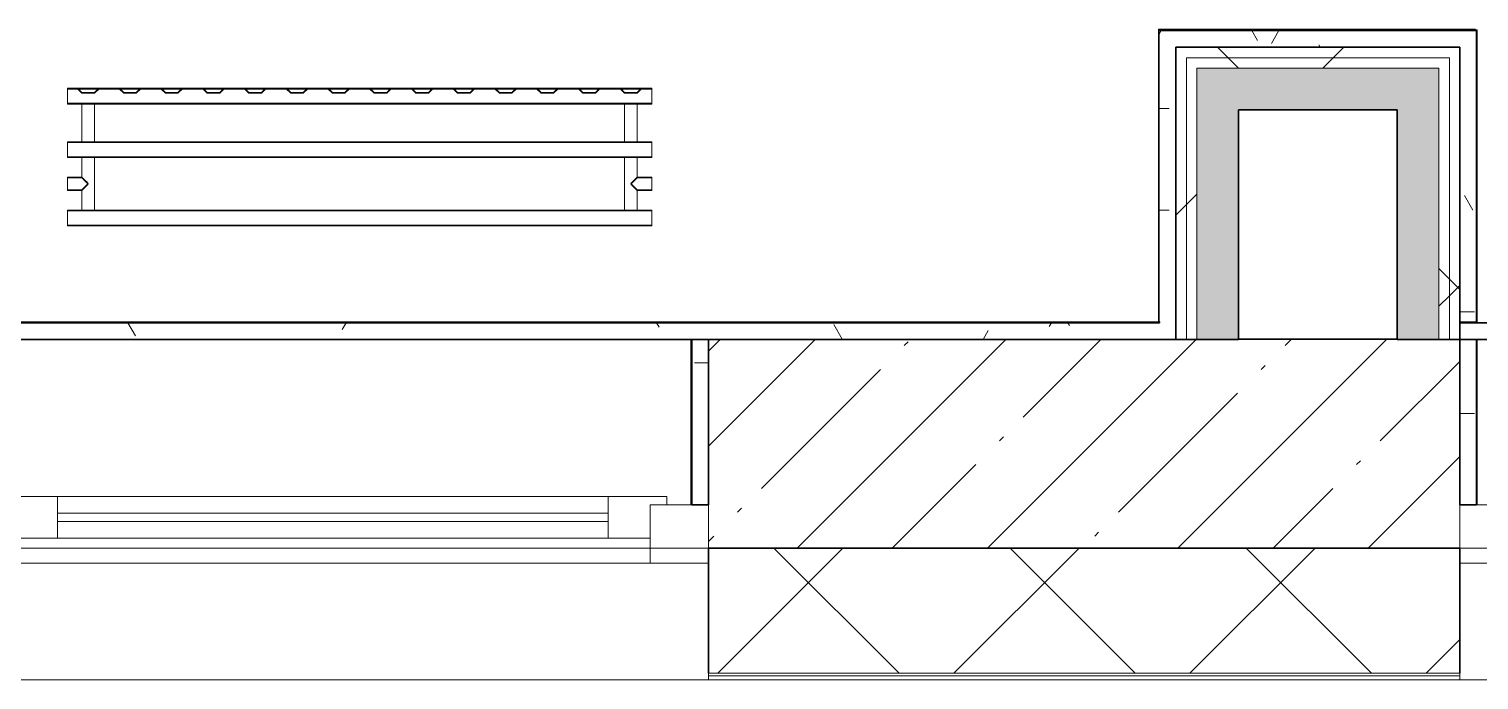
# Model space of a CAD drawing. Header units: millimetres. Extents: x 3914 to 443608, y -156176 to 78197.
# Drawn here: x 294380 to 296117, y -146236 to -145456 of the extents above; entities that cross this region are included whole.
import ezdxf

# ---------------------------------------------------------------- set-up
doc = ezdxf.new("R2010")
doc.units = ezdxf.units.MM
for name, color, linetype, lineweight in [('A-FLOR', 7, 'Continuous', 9), ('A-GLAZ', 7, 'Continuous', 9), ('A-GLAZ-1', 7, 'Continuous', 5), ('A-WALL', 7, 'Continuous', 5), ('A-WALL-1', 7, 'Continuous', 35), ('I-WALL', 7, 'Continuous', 5), ('S-COLS-1', 7, 'Continuous', 5)]:
    doc.layers.add(name, color=color, linetype=linetype, lineweight=lineweight)
doc.layers.add('A-WALL-FNSH-1', color=9, linetype='Continuous', lineweight=5, true_color=0x808080)
doc.layers.add('M-EQPM-1', color=7, linetype='Continuous', lineweight=9, true_color=0xb2b2b2)
pattern_1 = [(0, (174964.42, -145977.62), (243.84, 60.96), [20.117, -162.763, 20.117, -162.763, -975.36]), (0, (174964.42, -145977.62), (243.84, 60.96), [-365.76, 20.117, -345.643, 20.117, -162.763, -426.72]), (0, (174964.42, -145977.62), (243.84, 60.96), [-914.4, 20.117, -101.803, 20.117, -284.683]), (120, (175055.86, -145947.14), (-174.71291, 180.691634), [20.117, -162.763, 20.117, -162.763, -975.36]), (120, (175055.86, -145947.14), (-174.71291, 180.691634), [-365.76, 20.117, -345.643, 20.117, -162.763, -426.72]), (120, (175055.86, -145947.14), (-174.71291, 180.691634), [-914.4, 20.117, -101.803, 20.117, -284.683]), (240, (175086.34, -145825.22), (-69.12709, -241.651634), [20.117, -162.763, 20.117, -162.763, -975.36]), (240, (175086.34, -145825.22), (-69.12709, -241.651634), [-365.76, 20.117, -345.643, 20.117, -162.763, -426.72]), (240, (175086.34, -145825.22), (-69.12709, -241.651634), [-914.4, 20.117, -101.803, 20.117, -284.683])]
pattern_2 = [(45, (174964.42, -145977.62), (-212.132, 212.132), []), (135, (174964.42, -145977.62), (-212.132, -212.132), [])]

# ---------------------------------------------------------------- blocks, each defined once
blk = doc.blocks.new('radiator_prado_classic_z_tip_30_po exemplyaru - Classic Z Тип 30-300-V479-Объем проектирования 2 этажа')
at = {"layer": 'M-EQPM-1'}
for p, q in [((0, 228), (0, 210)), ((700, 228), (0, 228)), ((0, 210), (0, 228)), ((0, 228), (12.5, 228)), ((12.5, 228), (37.5, 228)), ((37.5, 228), (12.5, 228)), ((12.5, 228), (37.5, 228)), ((12.5, 228), (17.5, 223)), ((12.5, 228), (17.5, 223)), ((32.5, 223), (37.5, 228)), ((37.5, 228), (32.5, 223)), ((37.5, 228), (62.5, 228)), ((62.5, 228), (87.5, 228)), ((87.5, 228), (62.5, 228)), ((62.5, 228), (87.5, 228)), ((62.5, 228), (67.5, 223)), ((62.5, 228), (67.5, 223)), ((82.5, 223), (87.5, 228)), ((87.5, 228), (82.5, 223)), ((87.5, 228), (112.5, 228)), ((112.5, 228), (137.5, 228)), ((137.5, 228), (112.5, 228)), ((112.5, 228), (137.5, 228)), ((112.5, 228), (117.5, 223)), ((112.5, 228), (117.5, 223)), ((132.5, 223), (137.5, 228)), ((137.5, 228), (132.5, 223)), ((137.5, 228), (162.5, 228)), ((162.5, 228), (187.5, 228)), ((187.5, 228), (162.5, 228)), ((162.5, 228), (187.5, 228)), ((162.5, 228), (167.5, 223)), ((162.5, 228), (167.5, 223)), ((182.5, 223), (187.5, 228)), ((187.5, 228), (182.5, 223)), ((187.5, 228), (212.5, 228)), ((212.5, 228), (237.5, 228)), ((237.5, 228), (212.5, 228)), ((212.5, 228), (237.5, 228)), ((212.5, 228), (217.5, 223)), ((212.5, 228), (217.5, 223)), ((232.5, 223), (237.5, 228)), ((237.5, 228), (232.5, 223)), ((237.5, 228), (262.5, 228)), ((287.5, 228), (262.5, 228)), ((262.5, 228), (287.5, 228)), ((262.5, 228), (267.5, 223)), ((262.5, 228), (267.5, 223)), ((262.6, 228), (287.5, 228)), ((282.5, 223), (287.5, 228)), ((287.5, 228), (282.5, 223)), ((287.5, 228), (312.5, 228)), ((312.5, 228), (337.5, 228)), ((337.5, 228), (312.5, 228)), ((312.5, 228), (337.5, 228)), ((312.5, 228), (317.5, 223)), ((312.5, 228), (317.5, 223)), ((332.5, 223), (337.5, 228)), ((337.5, 228), (332.5, 223)), ((337.5, 228), (362.5, 228)), ((362.5, 228), (387.5, 228)), ((387.5, 228), (362.5, 228)), ((362.5, 228), (387.5, 228)), ((362.5, 228), (367.5, 223)), ((362.5, 228), (367.5, 223)), ((382.5, 223), (387.5, 228)), ((387.5, 228), (382.5, 223)), ((387.5, 228), (412.5, 228)), ((412.5, 228), (437.5, 228)), ((437.5, 228), (412.5, 228)), ((412.5, 228), (437.5, 228)), ((412.5, 228), (417.5, 223)), ((412.5, 228), (417.5, 223)), ((432.5, 223), (437.5, 228)), ((437.5, 228), (432.5, 223)), ((437.5, 228), (462.5, 228)), ((462.5, 228), (487.5, 228)), ((487.5, 228), (462.5, 228)), ((462.5, 228), (487.5, 228)), ((462.5, 228), (467.5, 223)), ((462.5, 228), (467.5, 223)), ((482.5, 223), (487.5, 228)), ((487.5, 228), (482.5, 223)), ((487.5, 228), (512.5, 228)), ((512.5, 228), (537.5, 228)), ((537.5, 228), (512.5, 228)), ((512.5, 228), (537.5, 228)), ((512.5, 228), (517.5, 223)), ((512.5, 228), (517.5, 223)), ((532.5, 223), (537.5, 228)), ((537.5, 228), (532.5, 223)), ((537.5, 228), (562.5, 228)), ((562.5, 228), (587.5, 228)), ((587.5, 228), (562.5, 228)), ((562.5, 228), (587.5, 228)), ((562.5, 228), (567.5, 223)), ((562.5, 228), (567.5, 223)), ((582.5, 223), (587.5, 228)), ((587.5, 228), (582.5, 223)), ((587.5, 228), (612.5, 228)), ((612.5, 228), (637.5, 228)), ((637.5, 228), (612.5, 228)), ((612.5, 228), (637.5, 228)), ((612.5, 228), (617.5, 223)), ((612.5, 228), (617.5, 223)), ((632.5, 223), (637.5, 228)), ((637.5, 228), (632.5, 223)), ((637.5, 228), (662.5, 228)), ((662.5, 228), (687.5, 228)), ((687.5, 228), (662.5, 228)), ((662.5, 228), (687.5, 228)), ((662.5, 228), (667.5, 223)), ((662.5, 228), (667.5, 223)), ((682.5, 223), (687.5, 228)), ((687.5, 228), (682.5, 223)), ((687.5, 228), (700, 228)), ((700, 210), (700, 228)), ((700, 228), (700, 210)), ((0, 210), (700, 210)), ((17.8, 210), (0, 210)), ((32.5, 223), (17.5, 223)), ((17.5, 223), (32.5, 223)), ((17.5, 210), (17.5, 164)), ((17.5, 210), (17.5, 164)), ((17.8, 210), (17.5, 210)), ((17.5, 210), (17.8, 210)), ((17.8, 210), (17.5, 210)), ((17.5, 210), (32.5, 210)), ((21.2, 210), (17.8, 210)), ((17.8, 210), (32.2, 210)), ((32.2, 210), (17.8, 210)), ((25, 210), (21.2, 210)), ((30.3, 210), (25, 210)), ((32.2, 210), (30.3, 210)), ((32.5, 210), (32.2, 210)), ((32.2, 210), (32.5, 210)), ((32.5, 210), (32.2, 210)), ((667.8, 210), (32.2, 210)), ((32.5, 164), (32.5, 210)), ((32.5, 164), (32.5, 210)), ((82.5, 223), (67.5, 223)), ((67.5, 223), (82.5, 223)), ((132.5, 223), (117.5, 223)), ((117.5, 223), (132.5, 223)), ((182.5, 223), (167.5, 223)), ((167.5, 223), (182.5, 223)), ((232.5, 223), (217.5, 223)), ((217.5, 223), (232.5, 223)), ((282.5, 223), (267.5, 223)), ((267.5, 223), (282.5, 223)), ((332.5, 223), (317.5, 223)), ((317.5, 223), (332.5, 223)), ((382.5, 223), (367.5, 223)), ((367.5, 223), (382.5, 223)), ((432.5, 223), (417.5, 223)), ((417.5, 223), (432.5, 223)), ((482.5, 223), (467.5, 223)), ((467.5, 223), (482.5, 223)), ((532.5, 223), (517.5, 223)), ((517.5, 223), (532.5, 223)), ((582.5, 223), (567.5, 223)), ((567.5, 223), (582.5, 223)), ((632.5, 223), (617.5, 223)), ((617.5, 223), (632.5, 223)), ((682.5, 223), (667.5, 223)), ((667.5, 223), (682.5, 223)), ((667.5, 210), (667.5, 164)), ((667.5, 210), (667.5, 164)), ((667.8, 210), (667.5, 210)), ((667.5, 210), (682.5, 210)), ((667.8, 210), (667.5, 210)), ((667.5, 210), (667.8, 210)), ((682.2, 210), (667.8, 210)), ((682.2, 210), (667.8, 210)), ((667.8, 210), (682.2, 210)), ((682.5, 210), (682.2, 210)), ((682.5, 210), (682.2, 210)), ((682.2, 210), (682.5, 210)), ((700, 210), (682.2, 210)), ((682.5, 164), (682.5, 210)), ((682.5, 164), (682.5, 210)), ((700, 164), (0, 164)), ((0, 164), (0, 146)), ((0, 146), (0, 164)), ((0, 164), (17.8, 164)), ((17.8, 164), (17.5, 164)), ((17.5, 164), (17.8, 164)), ((17.8, 164), (17.5, 164)), ((17.5, 164), (32.5, 164)), ((26.9, 164), (17.8, 164)), ((17.8, 164), (32.2, 164)), ((32.2, 164), (17.8, 164)), ((32.2, 164), (26.9, 164)), ((32.5, 164), (32.2, 164)), ((32.2, 164), (32.5, 164)), ((32.5, 164), (32.2, 164)), ((32.2, 164), (667.8, 164)), ((667.8, 164), (667.5, 164)), ((667.5, 164), (682.5, 164)), ((667.8, 164), (667.5, 164)), ((667.5, 164), (667.8, 164)), ((682.2, 164), (667.8, 164)), ((682.2, 164), (667.8, 164)), ((667.8, 164), (682.2, 164)), ((682.5, 164), (682.2, 164)), ((682.5, 164), (682.2, 164)), ((682.2, 164), (682.5, 164)), ((682.2, 164), (700, 164)), ((700, 146), (700, 164)), ((700, 164), (700, 146)), ((0, 146), (700, 146)), ((18.5, 146), (0, 146)), ((17.5, 146), (17.5, 121.5)), ((17.5, 146), (17.5, 121.5)), ((17.5, 146), (18.5, 146)), ((18.5, 146), (17.5, 146)), ((17.5, 146), (18.5, 146)), ((32.5, 146), (17.5, 146)), ((18.5, 146), (32.2, 146)), ((32.2, 146), (18.5, 146)), ((18.5, 146), (32.2, 146)), ((32.2, 146), (32.5, 146)), ((32.5, 146), (32.2, 146)), ((32.2, 146), (32.5, 146)), ((667.8, 146), (32.2, 146)), ((32.5, 82), (32.5, 146)), ((32.5, 82), (32.5, 146)), ((667.5, 146), (667.5, 82)), ((667.5, 146), (667.5, 82)), ((667.5, 146), (667.8, 146)), ((682.5, 146), (667.5, 146)), ((667.5, 146), (667.8, 146)), ((667.8, 146), (667.5, 146)), ((667.8, 146), (681.5, 146)), ((667.8, 146), (681.5, 146)), ((676.9, 146), (667.8, 146)), ((678.7, 146), (676.9, 146)), ((680.3, 146), (678.7, 146)), ((681.5, 146), (680.3, 146)), ((681.5, 146), (682.5, 146)), ((681.5, 146), (682.5, 146)), ((682.5, 146), (681.5, 146)), ((700, 146), (681.5, 146)), ((682.5, 121.5), (682.5, 146)), ((682.5, 121.5), (682.5, 146)), ((17.5, 121.5), (0, 121.5)), ((17.5, 121.5), (0, 121.5)), ((0, 121.5), (0, 120.5)), ((0, 106.5), (0, 121.5)), ((0, 120.5), (0, 107.5)), ((0, 120.5), (0, 119.3)), ((0, 114), (0, 120.5)), ((0, 120.5), (0, 120.5)), ((0, 119.3), (0, 117.8)), ((0, 117.8), (0, 114)), ((0, 114), (0, 110.3)), ((0, 107.5), (0, 114)), ((0, 110.3), (0, 108.7)), ((0, 108.7), (0, 107.5)), ((0, 107.5), (0, 106.5)), ((0, 107.5), (0, 107.5)), ((0, 106.5), (17.5, 106.5)), ((0, 106.5), (17.5, 106.5)), ((17.5, 106.5), (17.5, 82)), ((17.5, 106.5), (17.5, 82)), ((700, 121.5), (682.5, 121.5)), ((700, 121.5), (682.5, 121.5)), ((682.5, 82), (682.5, 106.5)), ((682.5, 106.5), (700, 106.5)), ((682.5, 82), (682.5, 106.5)), ((682.5, 106.5), (700, 106.5)), ((700, 121.5), (700, 106.5)), ((700, 120.5), (700, 121.5)), ((700, 121.5), (700, 120.5)), ((700, 120.5), (700, 121.5)), ((700, 107.5), (700, 120.5)), ((700, 120.5), (700, 107.5)), ((700, 117.8), (700, 120.5)), ((700, 114), (700, 117.8)), ((700, 107.5), (700, 114)), ((700, 106.5), (700, 107.5)), ((700, 107.5), (700, 106.5)), ((700, 106.5), (700, 107.5)), ((700, 82), (0, 82)), ((0, 82), (0, 64)), ((0, 64), (0, 82)), ((0, 82), (18.5, 82)), ((18.5, 82), (17.5, 82)), ((17.5, 82), (18.5, 82)), ((18.5, 82), (17.5, 82)), ((17.5, 82), (32.5, 82)), ((32.2, 82), (18.5, 82)), ((18.5, 82), (32.2, 82)), ((32.2, 82), (18.5, 82)), ((32.5, 82), (32.2, 82)), ((32.2, 82), (32.5, 82)), ((32.5, 82), (32.2, 82)), ((32.2, 82), (667.8, 82)), ((667.8, 82), (667.5, 82)), ((667.5, 82), (682.5, 82)), ((667.8, 82), (667.5, 82)), ((667.5, 82), (667.8, 82)), ((681.5, 82), (667.8, 82)), ((669.7, 82), (667.8, 82)), ((667.8, 82), (678.7, 82)), ((673.1, 82), (669.7, 82)), ((681.5, 82), (673.1, 82)), ((678.7, 82), (680.3, 82)), ((680.3, 82), (681.5, 82)), ((682.5, 82), (681.5, 82)), ((682.5, 82), (681.5, 82)), ((681.5, 82), (682.5, 82)), ((681.5, 82), (700, 82)), ((700, 64), (700, 82)), ((700, 82), (700, 64)), ((700, 64), (0, 64)), ((0, 64), (700, 64))]:
    blk.add_line(p, q, dxfattribs=at)
for points, knots in [([(18.5, 120.5), (18.4, 120.6), (18.3, 120.7), (18.1, 120.9), (17.9, 121.1), (17.8, 121.2), (17.7, 121.3), (17.5, 121.5), (17.5, 121.5), (17.5, 121.5)], [0.7142857, 0.7142857, 0.7142857, 0.7142857, 0.75, 0.7857143, 0.8214286, 0.8571429, 0.8928571, 0.9285714, 1, 1, 1, 1]), ([(17.5, 121.5), (17.5, 121.5), (17.5, 121.5), (17.7, 121.3), (17.8, 121.2), (17.9, 121.1), (18.1, 120.9), (18.3, 120.7), (18.4, 120.6), (18.5, 120.5)], [0, 0, 0, 0, 0.0714286, 0.1071429, 0.1428571, 0.1785714, 0.2142857, 0.25, 0.2857143, 0.2857143, 0.2857143, 0.2857143]), ([(17.5, 121.5), (17.5, 121.5), (17.5, 121.5), (17.7, 121.3), (17.8, 121.2), (17.9, 121.1), (18.1, 120.9), (18.3, 120.7), (18.4, 120.6), (18.5, 120.5)], [0, 0, 0, 0, 0.0714286, 0.1071429, 0.1428571, 0.1785714, 0.2142857, 0.25, 0.2857143, 0.2857143, 0.2857143, 0.2857143]), ([(25, 114), (24.5, 114.5), (23.6, 115.4), (22.4, 116.6), (21.6, 117.4), (21.1, 117.9), (20.8, 118.2), (20.5, 118.5), (20.2, 118.8), (19.8, 119.1), (19.6, 119.4), (19.3, 119.7), (19, 120), (18.7, 120.3), (18.5, 120.5), (18.3, 120.7), (18.1, 120.9), (17.9, 121.1), (17.8, 121.2), (17.7, 121.3), (17.5, 121.5), (17.5, 121.5), (17.5, 121.5)], [0, 0, 0, 0, 0.142857, 0.285714, 0.357143, 0.392857, 0.428571, 0.464286, 0.5, 0.535714, 0.571429, 0.607143, 0.642857, 0.678571, 0.714286, 0.75, 0.785714, 0.821429, 0.857143, 0.892857, 0.928571, 1, 1, 1, 1]), ([(17.5, 106.5), (17.5, 106.5), (17.5, 106.5), (17.7, 106.7), (17.8, 106.8), (17.9, 106.9), (18.1, 107.1), (18.3, 107.3), (18.5, 107.5), (18.7, 107.7), (19, 108), (19.3, 108.3), (19.6, 108.6), (19.8, 108.9), (20.3, 109.3), (20.7, 109.7), (21.1, 110.1), (21.6, 110.6), (22.4, 111.4), (23.6, 112.6), (24.5, 113.5), (25, 114)], [0, 0, 0, 0, 0.071429, 0.107143, 0.142857, 0.178571, 0.214286, 0.25, 0.285714, 0.321429, 0.357143, 0.392857, 0.428571, 0.464286, 0.5, 0.571429, 0.607143, 0.642857, 0.714286, 0.857143, 1, 1, 1, 1]), ([(17.5, 106.5), (17.5, 106.5), (17.5, 106.5), (17.7, 106.7), (17.8, 106.8), (17.9, 106.9), (18.1, 107.1), (18.3, 107.3), (18.4, 107.4), (18.5, 107.5)], [0, 0, 0, 0, 0.0714286, 0.1071429, 0.1428571, 0.1785714, 0.2142857, 0.25, 0.2857143, 0.2857143, 0.2857143, 0.2857143]), ([(18.5, 107.5), (18.4, 107.4), (18.3, 107.3), (18.1, 107.1), (17.9, 106.9), (17.8, 106.8), (17.7, 106.7), (17.5, 106.5), (17.5, 106.5), (17.5, 106.5)], [0.7142857, 0.7142857, 0.7142857, 0.7142857, 0.75, 0.7857143, 0.8214286, 0.8571429, 0.8928571, 0.9285714, 1, 1, 1, 1]), ([(18.5, 107.5), (18.4, 107.4), (18.3, 107.3), (18.1, 107.1), (17.9, 106.9), (17.8, 106.8), (17.7, 106.7), (17.5, 106.5), (17.5, 106.5), (17.5, 106.5)], [0.7142857, 0.7142857, 0.7142857, 0.7142857, 0.75, 0.7857143, 0.8214286, 0.8571429, 0.8928571, 0.9285714, 1, 1, 1, 1]), ([(22.1, 116.9), (21.9, 117.1), (21.6, 117.4), (21.1, 117.9), (20.8, 118.2), (20.5, 118.5), (20.2, 118.8), (19.9, 119.2), (19.7, 119.3), (19.6, 119.4)], [0.2857143, 0.2857143, 0.2857143, 0.2857143, 0.3571429, 0.3928571, 0.4285714, 0.4642857, 0.5, 0.5357143, 0.5714286, 0.5714286, 0.5714286, 0.5714286]), ([(19.6, 119.4), (19.7, 119.3), (19.9, 119.2), (20.3, 118.7), (20.7, 118.3), (21.1, 117.9), (21.6, 117.4), (21.9, 117.1), (22.1, 116.9)], [0.4285714, 0.4285714, 0.4285714, 0.4285714, 0.4642857, 0.5, 0.5714286, 0.6071429, 0.6428571, 0.7142857, 0.7142857, 0.7142857, 0.7142857]), ([(19.6, 119.4), (19.7, 119.3), (19.8, 119.1), (20.3, 118.7), (20.7, 118.3), (21.1, 117.9), (21.6, 117.4), (21.9, 117.1), (22.1, 116.9)], [0.4285714, 0.4285714, 0.4285714, 0.4285714, 0.4642857, 0.5, 0.5714286, 0.6071429, 0.6428571, 0.7142857, 0.7142857, 0.7142857, 0.7142857]), ([(19.6, 108.6), (19.7, 108.7), (19.9, 108.8), (20.3, 109.3), (20.7, 109.7), (21.1, 110.1), (21.6, 110.6), (21.9, 110.9), (22.1, 111.1)], [0.4285714, 0.4285714, 0.4285714, 0.4285714, 0.4642857, 0.5, 0.5714286, 0.6071429, 0.6428571, 0.7142857, 0.7142857, 0.7142857, 0.7142857]), ([(22.1, 111.1), (21.9, 110.9), (21.6, 110.6), (21.1, 110.1), (20.8, 109.8), (20.5, 109.5), (20.2, 109.2), (19.9, 108.8), (19.7, 108.7), (19.6, 108.6)], [0.2857143, 0.2857143, 0.2857143, 0.2857143, 0.3571429, 0.3928571, 0.4285714, 0.4642857, 0.5, 0.5357143, 0.5714286, 0.5714286, 0.5714286, 0.5714286]), ([(22.1, 111.1), (21.9, 110.9), (21.6, 110.6), (21.1, 110.1), (20.8, 109.8), (20.5, 109.5), (20.2, 109.2), (19.8, 108.9), (19.7, 108.7), (19.6, 108.6)], [0.2857143, 0.2857143, 0.2857143, 0.2857143, 0.3571429, 0.3928571, 0.4285714, 0.4642857, 0.5, 0.5357143, 0.5714286, 0.5714286, 0.5714286, 0.5714286]), ([(675, 114), (675.5, 114.5), (676.4, 115.4), (677.6, 116.6), (678.4, 117.4), (678.9, 117.9), (679.2, 118.2), (679.5, 118.5), (679.8, 118.8), (680.1, 119.2), (680.4, 119.4), (680.7, 119.7), (681, 120), (681.3, 120.3), (681.5, 120.5), (681.7, 120.7), (681.9, 120.9), (682.1, 121.1), (682.2, 121.2), (682.3, 121.3), (682.5, 121.5), (682.5, 121.5), (682.5, 121.5)], [0, 0, 0, 0, 0.142857, 0.285714, 0.357143, 0.392857, 0.428571, 0.464286, 0.5, 0.535714, 0.571429, 0.607143, 0.642857, 0.678571, 0.714286, 0.75, 0.785714, 0.821429, 0.857143, 0.892857, 0.928571, 1, 1, 1, 1]), ([(682.5, 106.5), (682.5, 106.5), (682.5, 106.5), (682.3, 106.7), (682.2, 106.8), (682.1, 106.9), (681.9, 107.1), (681.7, 107.3), (681.5, 107.5), (681.3, 107.7), (681, 108), (680.7, 108.3), (680.4, 108.6), (680.1, 108.8), (679.7, 109.3), (679.3, 109.7), (678.9, 110.1), (678.4, 110.6), (677.6, 111.4), (676.4, 112.6), (675.5, 113.5), (675, 114)], [0, 0, 0, 0, 0.071429, 0.107143, 0.142857, 0.178571, 0.214286, 0.25, 0.285714, 0.321429, 0.357143, 0.392857, 0.428571, 0.464286, 0.5, 0.571429, 0.607143, 0.642857, 0.714286, 0.857143, 1, 1, 1, 1]), ([(680.4, 119.4), (680.3, 119.3), (680.1, 119.2), (679.7, 118.7), (679.3, 118.3), (678.9, 117.9), (678.4, 117.4), (678.1, 117.1), (677.9, 116.9)], [0.4285714, 0.4285714, 0.4285714, 0.4285714, 0.4642857, 0.5, 0.5714286, 0.6071429, 0.6428571, 0.7142857, 0.7142857, 0.7142857, 0.7142857]), ([(680.4, 119.4), (680.3, 119.3), (680.1, 119.2), (679.7, 118.7), (679.3, 118.3), (678.9, 117.9), (678.4, 117.4), (678.1, 117.1), (677.9, 116.9)], [0.4285714, 0.4285714, 0.4285714, 0.4285714, 0.4642857, 0.5, 0.5714286, 0.6071429, 0.6428571, 0.7142857, 0.7142857, 0.7142857, 0.7142857]), ([(677.9, 116.9), (678.1, 117.1), (678.4, 117.4), (678.9, 117.9), (679.2, 118.2), (679.5, 118.5), (679.8, 118.8), (680.1, 119.2), (680.3, 119.3), (680.4, 119.4)], [0.2857143, 0.2857143, 0.2857143, 0.2857143, 0.3571429, 0.3928571, 0.4285714, 0.4642857, 0.5, 0.5357143, 0.5714286, 0.5714286, 0.5714286, 0.5714286]), ([(677.9, 111.1), (678.1, 110.9), (678.4, 110.6), (678.9, 110.1), (679.2, 109.8), (679.5, 109.5), (679.8, 109.2), (680.1, 108.8), (680.3, 108.7), (680.4, 108.6)], [0.2857143, 0.2857143, 0.2857143, 0.2857143, 0.3571429, 0.3928571, 0.4285714, 0.4642857, 0.5, 0.5357143, 0.5714286, 0.5714286, 0.5714286, 0.5714286]), ([(677.9, 111.1), (678.1, 110.9), (678.4, 110.6), (678.9, 110.1), (679.1, 109.9), (679.2, 109.8)], [0.2857143, 0.2857143, 0.2857143, 0.2857143, 0.3571429, 0.3928571, 0.4285714, 0.4285714, 0.4285714, 0.4285714]), ([(680.4, 108.6), (680.3, 108.7), (680.1, 108.8), (679.7, 109.3), (679.3, 109.7), (678.9, 110.1), (678.4, 110.6), (678.1, 110.9), (677.9, 111.1)], [0.4285714, 0.4285714, 0.4285714, 0.4285714, 0.4642857, 0.5, 0.5714286, 0.6071429, 0.6428571, 0.7142857, 0.7142857, 0.7142857, 0.7142857]), ([(682.5, 121.5), (682.5, 121.5), (682.5, 121.5), (682.3, 121.3), (682.2, 121.2), (682.1, 121.1), (681.9, 120.9), (681.7, 120.7), (681.6, 120.6), (681.5, 120.5)], [0, 0, 0, 0, 0.0714286, 0.1071429, 0.1428571, 0.1785714, 0.2142857, 0.25, 0.2857143, 0.2857143, 0.2857143, 0.2857143]), ([(682.5, 121.5), (682.5, 121.5), (682.5, 121.5), (682.3, 121.3), (682.2, 121.2), (682.1, 121.1), (681.9, 120.9), (681.7, 120.7), (681.6, 120.6), (681.5, 120.5)], [0, 0, 0, 0, 0.0714286, 0.1071429, 0.1428571, 0.1785714, 0.2142857, 0.25, 0.2857143, 0.2857143, 0.2857143, 0.2857143]), ([(681.5, 120.5), (681.6, 120.6), (681.7, 120.7), (681.9, 120.9), (682.1, 121.1), (682.2, 121.2), (682.3, 121.3), (682.5, 121.5), (682.5, 121.5), (682.5, 121.5)], [0.7142857, 0.7142857, 0.7142857, 0.7142857, 0.75, 0.7857143, 0.8214286, 0.8571429, 0.8928571, 0.9285714, 1, 1, 1, 1]), ([(681.5, 107.5), (681.6, 107.4), (681.7, 107.3), (681.9, 107.1), (682.1, 106.9), (682.2, 106.8), (682.3, 106.7), (682.5, 106.5), (682.5, 106.5), (682.5, 106.5)], [0.7142857, 0.7142857, 0.7142857, 0.7142857, 0.75, 0.7857143, 0.8214286, 0.8571429, 0.8928571, 0.9285714, 1, 1, 1, 1]), ([(681.5, 107.5), (681.6, 107.4), (681.7, 107.3), (681.9, 107.1), (682.1, 106.9), (682.2, 106.8), (682.3, 106.7), (682.5, 106.5), (682.5, 106.5), (682.5, 106.5)], [0.7142857, 0.7142857, 0.7142857, 0.7142857, 0.75, 0.7857143, 0.8214286, 0.8571429, 0.8928571, 0.9285714, 1, 1, 1, 1]), ([(682.5, 106.5), (682.5, 106.5), (682.5, 106.5), (682.3, 106.7), (682.2, 106.8), (682.1, 106.9), (681.9, 107.1), (681.7, 107.3), (681.6, 107.4), (681.5, 107.5)], [0, 0, 0, 0, 0.0714286, 0.1071429, 0.1428571, 0.1785714, 0.2142857, 0.25, 0.2857143, 0.2857143, 0.2857143, 0.2857143])]:
    blk.add_open_spline(points, degree=3, knots=knots, dxfattribs=at)
for points in [[(19.6, 119.4), (19.5, 119.5), (19.3, 119.7), (19, 120), (18.7, 120.3), (18.6, 120.4), (18.5, 120.5)], [(18.5, 120.5), (18.6, 120.4), (18.7, 120.3), (19, 120), (19.3, 119.7), (19.5, 119.5), (19.6, 119.4)], [(18.5, 120.5), (18.6, 120.4), (18.7, 120.3), (19, 120), (19.3, 119.7), (19.5, 119.5), (19.6, 119.4)], [(18.5, 107.5), (18.6, 107.6), (18.7, 107.7), (19, 108), (19.3, 108.3), (19.5, 108.5), (19.6, 108.6)], [(19.6, 108.6), (19.5, 108.5), (19.3, 108.3), (19, 108), (18.7, 107.7), (18.6, 107.6), (18.5, 107.5)], [(19.6, 108.6), (19.5, 108.5), (19.3, 108.3), (19, 108), (18.7, 107.7), (18.6, 107.6), (18.5, 107.5)], [(25, 114), (24.5, 114.5), (23.6, 115.4), (22.6, 116.4), (22.1, 116.9)], [(22.1, 116.9), (22.6, 116.4), (23.6, 115.4), (24.5, 114.5), (25, 114)], [(22.1, 116.9), (22.6, 116.4), (23.6, 115.4), (24.5, 114.5), (25, 114)], [(22.1, 111.1), (22.6, 111.6), (23.6, 112.6), (24.5, 113.5), (25, 114)], [(25, 114), (24.5, 113.5), (23.6, 112.6), (22.6, 111.6), (22.1, 111.1)], [(25, 114), (24.5, 113.5), (23.6, 112.6), (22.6, 111.6), (22.1, 111.1)], [(677.9, 116.9), (677.4, 116.4), (676.4, 115.4), (675.5, 114.5), (675, 114)], [(675, 114), (675.5, 114.5), (676.4, 115.4), (677.4, 116.4), (677.9, 116.9)], [(676.4, 115.4), (676, 115), (675.5, 114.5), (675, 114)], [(675, 114), (675.5, 113.5), (676.4, 112.6), (677.4, 111.6), (677.9, 111.1)], [(675, 114), (675.5, 113.5), (676, 113), (676.4, 112.6)], [(677.9, 111.1), (677.4, 111.6), (676.4, 112.6), (675.5, 113.5), (675, 114)], [(677.9, 116.9), (677.4, 116.4), (676.9, 115.9), (676.4, 115.4)], [(676.4, 112.6), (676.9, 112.1), (677.4, 111.6), (677.9, 111.1)], [(679.2, 109.8), (679.3, 109.7), (679.5, 109.5), (679.8, 109.2), (680.1, 108.8), (680.3, 108.7), (680.4, 108.6)], [(681.5, 120.5), (681.4, 120.4), (681.3, 120.3), (681, 120), (680.7, 119.7), (680.5, 119.5), (680.4, 119.4)], [(681.5, 120.5), (681.4, 120.4), (681.3, 120.3), (681, 120), (680.7, 119.7), (680.5, 119.5), (680.4, 119.4)], [(680.4, 119.4), (680.5, 119.5), (680.7, 119.7), (681, 120), (681.3, 120.3), (681.4, 120.4), (681.5, 120.5)], [(680.4, 108.6), (680.5, 108.5), (680.7, 108.3), (681, 108), (681.3, 107.7), (681.4, 107.6), (681.5, 107.5)], [(680.4, 108.6), (680.5, 108.5), (680.7, 108.3), (681, 108), (681.3, 107.7), (681.4, 107.6), (681.5, 107.5)], [(681.5, 107.5), (681.4, 107.6), (681.3, 107.7), (681, 108), (680.7, 108.3), (680.5, 108.5), (680.4, 108.6)]]:
    blk.add_open_spline(points, degree=3, dxfattribs=at)
blk = doc.blocks.new('120_Окно_СКБ_1Ст - 120_Окно_СКБ_1Ст 900х2500_h_ с форточкой-22876038-Объем проектирования 2 этажа')
at = {"layer": 'A-GLAZ'}
for p, q in [((-450, -127), (-450, -57)), ((-450, -57), (-380, -57)), ((-380, -57), (-380, -127)), ((380, -127), (380, -57)), ((380, -57), (450, -57)), ((450, -57), (450, -127)), ((380, -87), (-380, -87)), ((-380, -87), (-380, -127)), ((-330, -137), (-330, -87)), ((330, -137), (330, -87)), ((380, -127), (380, -87)), ((-380, -127), (-450, -127)), ((-380, -127), (-400, -127)), ((-400, -127), (-400, -137)), ((-400, -137), (400, -137)), ((400, -137), (-400, -137)), ((450, -127), (380, -127)), ((400, -127), (380, -127)), ((400, -137), (400, -127))]:
    blk.add_line(p, q, dxfattribs=at)
at = {"layer": 'A-GLAZ-1'}
for p, q in [((450, -57), (-450, -57)), ((-330, -107), (330, -107)), ((330, -117), (-330, -117)), ((-430, -127), (-400, -127)), ((400, -127), (430, -127))]:
    blk.add_line(p, q, dxfattribs=at)
blk = doc.blocks.new('120_Окно_СКБ_1Ст - 120_Окно_СКБ_1Ст 900х2500_h_ с форточкой-V346-Объем проектирования 2 этажа')
at = {"layer": 'A-GLAZ'}
for p, q in [((-450, -127), (-450, -57)), ((-450, -57), (-380, -57)), ((-380, -57), (-380, -127)), ((380, -127), (380, -57)), ((380, -57), (450, -57)), ((450, -57), (450, -127)), ((380, -87), (-380, -87)), ((-380, -87), (-380, -127)), ((-330, -137), (-330, -87)), ((330, -137), (330, -87)), ((380, -127), (380, -87)), ((-380, -127), (-450, -127)), ((-380, -127), (-400, -127)), ((-400, -127), (-400, -137)), ((-400, -137), (400, -137)), ((400, -137), (-400, -137)), ((450, -127), (380, -127)), ((400, -127), (380, -127)), ((400, -137), (400, -127))]:
    blk.add_line(p, q, dxfattribs=at)
at = {"layer": 'A-GLAZ-1'}
for p, q in [((450, -57), (-450, -57)), ((-330, -107), (330, -107)), ((330, -117), (-330, -117)), ((-430, -127), (-400, -127)), ((400, -127), (430, -127))]:
    blk.add_line(p, q, dxfattribs=at)

msp = doc.modelspace()

# ---------------------------------------------------------------- hatches: boundary and pattern name
at = {"layer": 'A-WALL'}
h = msp.add_hatch(dxfattribs=at)
h.set_pattern_fill('FP_24', color=256, style=0, pattern_type=2)
h.set_pattern_definition([(45, (174964.42, -145977.62), (-141.42136, 141.42136), []), (135, (174964.42, -145977.62), (-141.42136, -141.42136), [])])
h.paths.add_polyline_path([(300041.5, -146227.6), (300044.4, -146227.6), (300044.4, -146077.6), (298694.4, -146077.6), (298694.4, -146227.6), (299896.7, -146227.6)])
h.paths.add_polyline_path([(296094.4, -146227.6), (296094.4, -146077.6), (295194.4, -146077.6), (295194.4, -146227.6), (295974.4, -146227.6)])
h.paths.add_polyline_path([(296994.4, -146227.6), (297794.4, -146227.6), (297794.4, -146077.6), (296994.4, -146077.6)])
h.paths.add_polyline_path([(294294.4, -146227.6), (294294.4, -146077.6), (292894.4, -146077.6), (292894.4, -146227.6), (294122.4, -146227.6)])
h.paths.add_polyline_path([(288394.4, -146227.6), (288644.4, -146227.6), (288644.4, -146077.6), (287494.4, -146077.6), (287494.4, -146227.6), (287823.1, -146227.6)])
h.paths.add_polyline_path([(289544.4, -146227.6), (290594.4, -146227.6), (290594.4, -146077.6), (289544.4, -146077.6)])
h.paths.add_polyline_path([(282763.9, -146227.6), (282994.4, -146227.6), (282994.4, -146077.6), (282094.4, -146077.6), (282094.4, -146227.6)])
h.paths.add_polyline_path([(283894.4, -146227.6), (285194.4, -146227.6), (285194.4, -146077.6), (283894.4, -146077.6)])
h.paths.add_polyline_path([(279794.4, -146227.6), (279794.4, -146077.6), (278744.4, -146077.6), (278744.4, -146227.6), (279150.3, -146227.6)])
h.paths.add_polyline_path([(277844.4, -146227.6), (277844.4, -146077.6), (275794.4, -146077.6), (275794.4, -146227.6), (277704.8, -146227.6)])
h.paths.add_polyline_path([(274813.8, -146227.6), (274894.4, -146227.6), (274894.4, -146077.6), (270644.4, -146077.6), (270644.4, -146227.6), (274091.1, -146227.6)])
h.paths.add_polyline_path([(269032, -146227.6), (269744.4, -146227.6), (269744.4, -146077.6), (268594.4, -146077.6), (268594.4, -146227.6)])
h.paths.add_polyline_path([(267694.4, -146227.6), (267694.4, -146077.6), (266894.4, -146077.6), (266894.4, -146227.6), (267586.5, -146227.6)])
h.paths.add_polyline_path([(265994.4, -146227.6), (265994.4, -146077.6), (264174.4, -146077.6), (264174.4, -146227.6), (265418.3, -146227.6)])
at = {"layer": 'I-WALL'}
h = msp.add_hatch(dxfattribs=at)
h.set_pattern_fill('FP_191', color=256, style=0, pattern_type=2)
h.set_pattern_definition(pattern_1)
h.paths.add_polyline_path([(295734.4, -145807.6), (295754.4, -145807.6), (295754.4, -145457.6), (295734.4, -145457.6), (295734.4, -145477.6)])
h = msp.add_hatch(dxfattribs=at)
h.set_pattern_fill('FP_191', color=256, style=0, pattern_type=2)
h.set_pattern_definition(pattern_1)
h.paths.add_polyline_path([(295754.4, -145477.6), (296114.4, -145477.6), (296113.4, -145457.6), (295754.4, -145457.6)])
h = msp.add_hatch(dxfattribs=at)
h.set_pattern_fill('FP_192', color=256, style=0, pattern_type=2)
h.set_pattern_definition(pattern_2)
h.paths.add_polyline_path([(296019.4, -145490.1), (296081.9, -145490.1), (296081.9, -145477.6), (295754.4, -145477.6), (295754.4, -145490.1), (295829.4, -145490.1)])
h = msp.add_hatch(dxfattribs=at)
h.set_pattern_fill('FP_192', color=256, style=0, pattern_type=2)
h.set_pattern_definition(pattern_2)
h.paths.add_polyline_path([(295754.4, -145827.6), (295766.9, -145827.6), (295766.9, -145490.1), (295754.4, -145490.7), (295754.4, -145807.6)])
h = msp.add_hatch(dxfattribs=at)
h.set_pattern_fill('FP_192', color=256, style=0, pattern_type=2)
h.set_pattern_definition(pattern_2)
h.paths.add_polyline_path([(296019.4, -145502.6), (296069.4, -145502.6), (296068.9, -145490.1), (295766.9, -145490.1), (295766.9, -145502.6), (295829.4, -145502.6)])
h = msp.add_hatch(dxfattribs=at)
h.set_pattern_fill('FP_192', color=256, style=0, pattern_type=2)
h.set_pattern_definition(pattern_2)
h.paths.add_polyline_path([(296081.9, -145827.6), (296081.9, -145490.1), (296069.4, -145490.1), (296069.4, -145827.6)])
h = msp.add_hatch(dxfattribs=at)
h.set_pattern_fill('FP_192', color=256, style=0, pattern_type=2)
h.set_pattern_definition(pattern_2)
h.paths.add_polyline_path([(296094.4, -145827.6), (296094.4, -145477.6), (296081.9, -145477.6), (296081.9, -145827.6)])
h = msp.add_hatch(dxfattribs=at)
h.set_pattern_fill('FP_191', color=256, style=0, pattern_type=2)
h.set_pattern_definition(pattern_1)
h.paths.add_polyline_path([(296114.4, -145807.1), (296113.4, -145477.6), (296094.4, -145477.6), (296094.4, -145807.1), (296113.4, -145807.1)])
h = msp.add_hatch(dxfattribs=at)
h.set_pattern_fill('FP_192', color=256, style=0, pattern_type=2)
h.set_pattern_definition(pattern_2)
h.paths.add_polyline_path([(295773.1, -145827.6), (295779.4, -145827.6), (295779.4, -145502.6), (295766.9, -145502.6), (295766.9, -145827.6)])
for points in [[(295779.4, -145552.6), (296019.4, -145552.6), (296019.4, -145502.6), (295779.4, -145502.6)], [(296019.4, -145827.6), (296069.4, -145827.6), (296069.4, -145502.6), (296019.4, -145502.6), (296019.4, -145807.6)], [(295829.4, -145827.6), (295829.4, -145552.6), (295779.4, -145552.6), (295779.4, -145827.6)]]:
    msp.add_hatch(color=256, dxfattribs=at).paths.add_polyline_path(points)
h = msp.add_hatch(dxfattribs=at)
h.set_pattern_fill('FP_191', color=256, style=0, pattern_type=2)
h.set_pattern_definition(pattern_1)
h.paths.add_polyline_path([(295411.8, -145827.6), (295754.4, -145827.6), (295754.4, -145807.6), (294254.4, -145807.6), (294254.4, -145827.6), (295194.4, -145827.6)])
h = msp.add_hatch(dxfattribs=at)
h.set_pattern_fill('FP_191', color=256, style=0, pattern_type=2)
h.set_pattern_definition(pattern_1)
h.paths.add_polyline_path([(296094.4, -145827.6), (299794.4, -145827.6), (299793.6, -145807.6), (296094.4, -145807.6)])
h = msp.add_hatch(dxfattribs=at)
h.set_pattern_fill('FP_191', color=256, style=0, pattern_type=2)
h.set_pattern_definition(pattern_1)
h.paths.add_polyline_path([(295174.4, -146025.6), (295194.4, -146025.6), (295194.4, -145827.6), (295174.4, -145827.6), (295174.4, -146015.6)])
h = msp.add_hatch(dxfattribs=at)
h.set_pattern_fill('FP_191', color=256, style=0, pattern_type=2)
h.set_pattern_definition(pattern_1)
h.paths.add_polyline_path([(296114.4, -146025.6), (296114.4, -145827.6), (296094.4, -145827.6), (296094.4, -146025.6)])
at = {"layer": 'S-COLS-1'}
h = msp.add_hatch(dxfattribs=at)
h.set_pattern_fill('FP_1', color=256, style=0, pattern_type=2)
h.set_pattern_definition([(45, (174964.42, -145977.62), (-114.04925, 114.04925), []), (45, (175078.47, -145977.62), (-114.04925, 114.04925), [201.612, -40.322, 6.706, -33.617])])
h.paths.add_polyline_path([(295773.1, -146077.6), (296094.4, -146077.6), (296094.4, -145827.6), (295194.4, -145827.6), (295194.4, -146077.6)])

# ---------------------------------------------------------------- linework, layer by layer
at = {"layer": 'A-FLOR'}
for p, q in [((296113.4, -145455.7), (295733.4, -145455.7)), ((295733.4, -145455.7), (295733.4, -145806.7)), ((296113.4, -145456.6), (295733.4, -145456.6)), ((295733.4, -145456.6), (295733.4, -145807.6)), ((296019.4, -145826.7), (295829.4, -145826.7)), ((296019.4, -145827.6), (295829.4, -145827.6))]:
    msp.add_line(p, q, dxfattribs=at)
at = {"layer": 'A-WALL'}
for p, q in [((295766.9, -145490.1), (296081.9, -145490.1)), ((295766.9, -145827.6), (295766.9, -145490.1)), ((296081.9, -145490.1), (296081.9, -145827.6)), ((295779.4, -145502.6), (296069.4, -145502.6)), ((295779.4, -145827.6), (295779.4, -145502.6)), ((296069.4, -145502.6), (296069.4, -145827.6)), ((295194.4, -146235.6), (294294.4, -146235.6)), ((295194.4, -146227.6), (296094.4, -146227.6)), ((295194.4, -146230.6), (296094.4, -146230.6)), ((296994.4, -146235.6), (296094.4, -146235.6))]:
    msp.add_line(p, q, dxfattribs=at)
at = {"layer": 'A-WALL-1'}
for p, q in [((296114.4, -145457.6), (295734.4, -145457.6)), ((296114.4, -145807.1), (296114.4, -145457.6)), ((296094.4, -145477.6), (295754.4, -145477.6)), ((295754.4, -145477.6), (295754.4, -145827.6)), ((295754.4, -145807.6), (295754.4, -145477.6)), ((295754.4, -145477.6), (296094.4, -145477.6)), ((296094.4, -145827.6), (296094.4, -145477.6)), ((296094.4, -145477.6), (296094.4, -145807.1)), ((295829.4, -145552.6), (296019.4, -145552.6)), ((295829.4, -145827.6), (295829.4, -145552.6)), ((296019.4, -145552.6), (296019.4, -145827.6)), ((295734.4, -145807.6), (290614.4, -145807.6)), ((295734.4, -145806.6), (295734.4, -145807.6)), ((296094.4, -145807.1), (296114.4, -145807.1)), ((299774.4, -145807.6), (296094.4, -145807.6)), ((290594.4, -145827.6), (295829.4, -145827.6)), ((295194.4, -145827.6), (295174.4, -145827.6)), ((295174.4, -145827.6), (295174.4, -146025.6)), ((295194.4, -146025.6), (295194.4, -145827.6)), ((296019.4, -145827.6), (296094.4, -145827.6)), ((299623.9, -145827.6), (296094.4, -145827.6)), ((296094.4, -145827.6), (296094.4, -146025.6)), ((296114.4, -146025.6), (296114.4, -145827.6)), ((295174.4, -146025.6), (295194.4, -146025.6)), ((296094.4, -146025.6), (296114.4, -146025.6)), ((296094.4, -146077.6), (295194.4, -146077.6)), ((295194.4, -146077.6), (295194.4, -146227.6)), ((296094.4, -146227.6), (296094.4, -146077.6))]:
    msp.add_line(p, q, dxfattribs=at)
at = {"layer": 'A-WALL-FNSH-1'}
for p, q in [((295734.4, -145806.6), (295734.4, -145457.6)), ((296115.4, -145456.6), (296113.4, -145456.6)), ((296115.4, -145807.1), (296115.4, -145456.6)), ((295733.4, -145806.6), (294314.9, -145806.6)), ((294314.9, -145807.6), (295734.9, -145807.6)), ((295734.9, -145806.6), (295734.4, -145806.6)), ((295734.9, -145807.6), (295734.9, -145806.6)), ((296114.4, -145807.1), (296115.4, -145807.1)), ((295174.4, -145827.6), (295173.4, -145827.6)), ((295173.4, -145827.6), (295173.4, -146025.6)), ((296115.4, -146025.6), (296115.4, -145827.6)), ((295173.4, -146025.6), (295174.4, -146025.6)), ((296114.4, -146025.6), (296115.4, -146025.6)), ((295194.4, -146227.6), (295194.4, -146235.6)), ((295194.4, -146235.6), (296094.4, -146235.6)), ((296094.4, -146235.6), (296094.4, -146227.6))]:
    msp.add_line(p, q, dxfattribs=at)
at = {"layer": 'I-WALL'}
for p, q in [((295194.4, -146077.6), (294294.4, -146077.6)), ((296994.4, -146077.6), (296094.4, -146077.6))]:
    msp.add_line(p, q, dxfattribs=at)
at = {"layer": 'S-COLS-1'}
for p, q in [((296094.4, -145827.6), (295194.4, -145827.6)), ((295194.4, -145827.6), (295194.4, -146077.6)), ((296094.4, -146077.6), (296094.4, -145827.6)), ((295194.4, -146077.6), (296094.4, -146077.6))]:
    msp.add_line(p, q, dxfattribs=at)

# ---------------------------------------------------------------- block references
at = {"layer": 'A-GLAZ', "color": 3, "rotation": 180}
for name, p in [('120_Окно_СКБ_1Ст - 120_Окно_СКБ_1Ст 900х2500_h_ с форточкой-V346-Объем проектирования 2 этажа', (294744.4, -146152.6)), ('120_Окно_СКБ_1Ст - 120_Окно_СКБ_1Ст 900х2500_h_ с форточкой-22876038-Объем проектирования 2 этажа', (296544.4, -146152.6))]:
    msp.add_blockref(name, p, dxfattribs=at)
at = {"layer": 'M-EQPM-1'}
for p in [(294426.4, -145754.7), (294426.4, -145755.6)]:
    msp.add_blockref('radiator_prado_classic_z_tip_30_po exemplyaru - Classic Z Тип 30-300-V479-Объем проектирования 2 этажа', p, dxfattribs=at)

doc.saveas('drawing.dxf')
